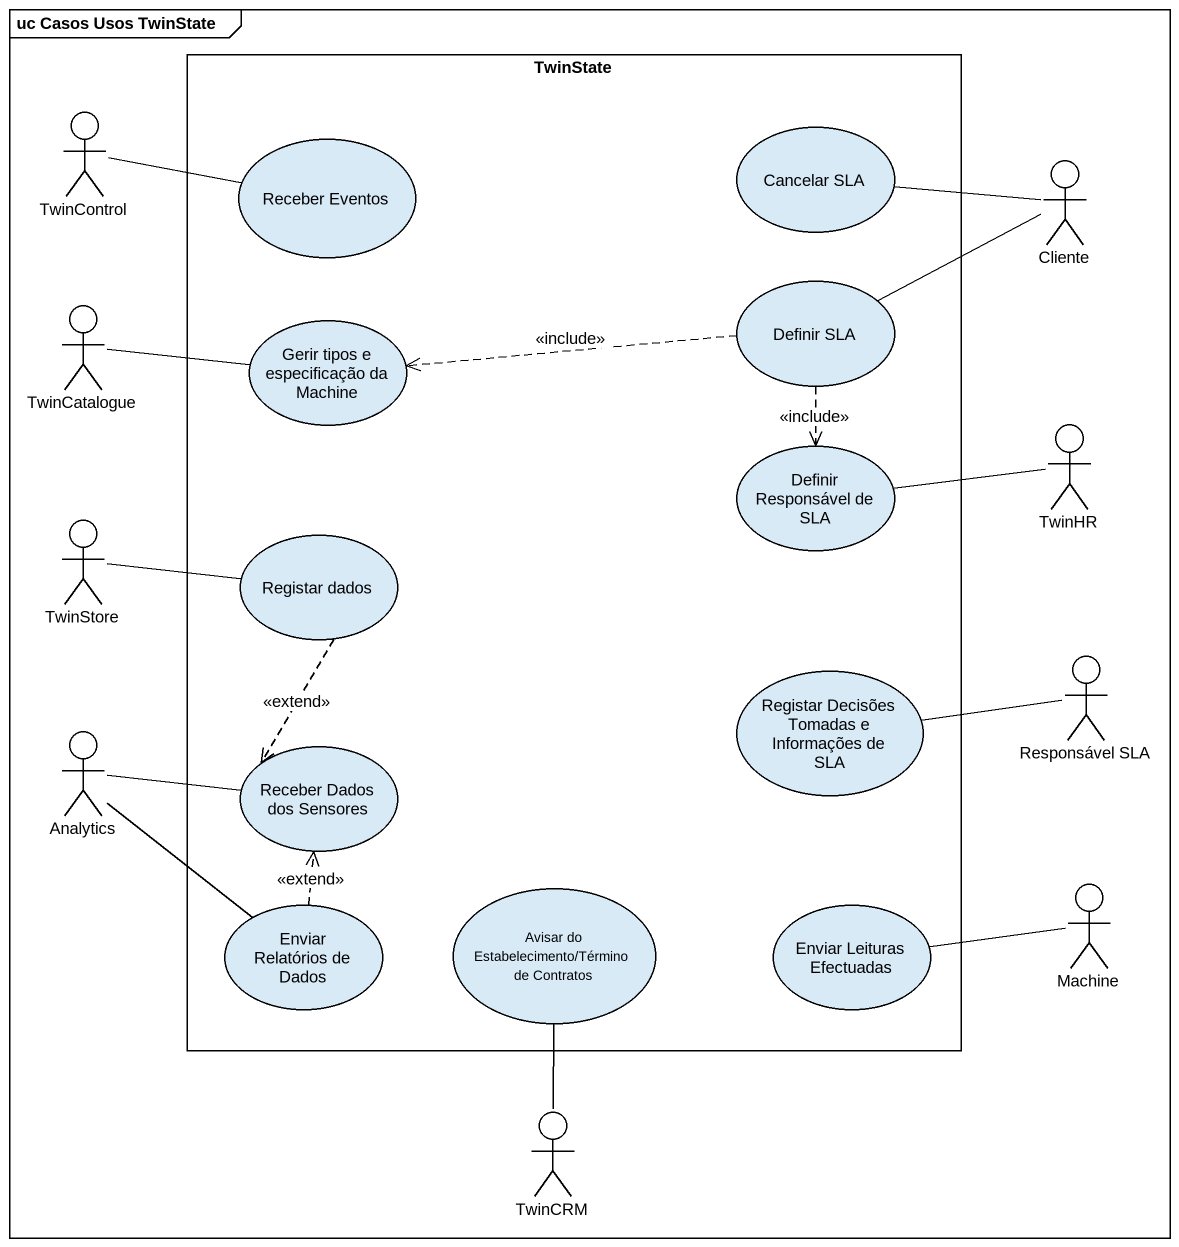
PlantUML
@startuml
mainframe uc Casos Usos TwinState
actor TwinControl
rectangle TwinState {
  usecase "Receber Eventos" as Receber_Eventos
  usecase "Cancelar SLA" as Cancelar_SLA
  usecase "Gerir tipos e especificação da Machine" as Gerir_tipos_e_especificação
  usecase "Definir SLA" as Definir_SLA
  usecase "Definir Responsável de SLA" as Definir_Responsável_de_SLA
  usecase "Registar dados" as Registar_dados
  usecase "Registar Decisões Tomadas e Informações de SLA" as Registar_Decisões_Tomadas_e
  usecase "Receber Dados dos Sensores" as Receber_Dados_dos_Sensores
  usecase "Enviar Relatórios de Dados" as Enviar_Relatórios_de_Dados
  usecase "Avisar do Estabelecimento/Término de Contratos" as Avisar_do_Estabelecimento
  usecase "Enviar Leituras Efectuadas" as Enviar_Leituras_Efectuadas
}
actor Cliente
actor TwinCatalogue
actor TwinHR
actor TwinStore
actor "Responsável SLA" as Responsável_SLA
actor Analytics
actor Machine
actor TwinCRM
TwinControl -right- Receber_Eventos
Cliente -left- Cancelar_SLA
Cliente -left- Definir_SLA
TwinCatalogue -right- Gerir_tipos_e_especificação
Definir_SLA .left.> Gerir_tipos_e_especificação : <<include>>
Definir_SLA ..> Definir_Responsável_de_SLA : <<include>>
TwinHR -left- Definir_Responsável_de_SLA
TwinStore -right- Registar_dados
Registar_dados ..> Receber_Dados_dos_Sensores : <<extend>>
Responsável_SLA -left- Registar_Decisões_Tomadas_e
Analytics -right- Receber_Dados_dos_Sensores
Analytics -- Enviar_Relatórios_de_Dados
Enviar_Relatórios_de_Dados .up.> Receber_Dados_dos_Sensores : <<extend>>
Machine -left- Enviar_Leituras_Efectuadas
TwinCRM -up- Avisar_do_Estabelecimento
@enduml
